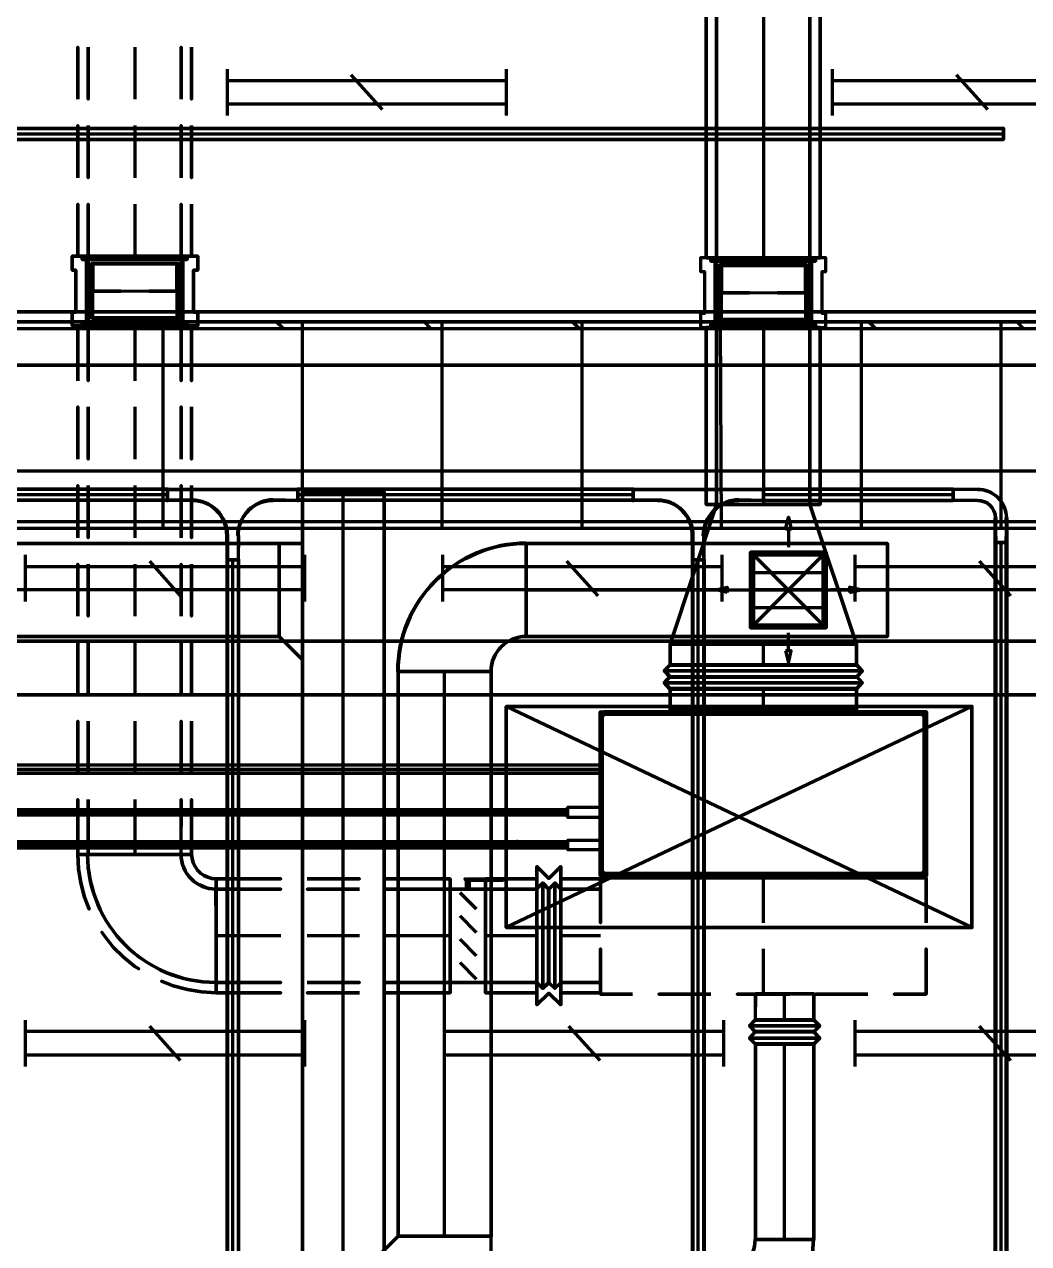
# Model space of a CAD drawing. Extents: x 0 to 1153, y 0 to 816.
# Drawn here: x 645.69 to 673.59, y 613.19 to 647.06 of the extents above; entities that cross this region are included whole.
import ezdxf

# ---------------------------------------------------------------- set-up
doc = ezdxf.new("R2010")
doc.units = 0
doc.header["$MEASUREMENT"] = 0
for name, color, linetype in [('Arch', 7, 'Continuous'), ('Hatch', 7, 'Continuous'), ('HVAC', 7, 'Continuous'), ('PIPE', 7, 'Continuous')]:
    doc.layers.add(name, color=color, linetype=linetype)

msp = doc.modelspace()

# ---------------------------------------------------------------- linework, layer by layer
at = {"layer": 'Arch', "color": 11, "linetype": 'Continuous', "lineweight": 211}
for p, q in [((648.758, 638.609), (648.557, 638.81)), ((649.541, 633.053), (649.541, 638.799)), ((652.875, 638.609), (652.674, 638.81)), ((653.415, 633.053), (653.415, 638.799)), ((656.982, 638.609), (656.791, 638.81)), ((657.299, 633.053), (657.299, 638.799)), ((661.098, 638.609), (660.908, 638.81)), ((661.183, 633.053), (661.183, 638.799)), ((668.941, 633.053), (668.941, 638.799)), ((669.332, 638.609), (669.142, 638.81)), ((672.825, 633.053), (672.825, 638.799)), ((673.449, 638.609), (673.259, 638.81)), ((917.988, 634.651), (110.871, 634.651)), ((677.799, 633.053), (492.517, 633.053)), ((666.919, 633.042), (666.919, 632.534)), ((665.215, 631.349), (665.734, 631.349)), ((668.613, 631.349), (668.094, 631.349)), ((666.919, 629.655), (666.919, 630.163)), ((657.786, 622.946), (658.241, 622.491)), ((657.786, 622.3), (658.241, 621.834)), ((657.786, 621.654), (658.241, 621.189)), ((657.786, 620.998), (658.241, 620.543))]:
    msp.add_line(p, q, dxfattribs=at)
for points in [[(629.973, 651.267), (629.973, 640.419), (631.719, 640.419), (631.719, 639.075), (678.677, 639.075), (678.677, 640.419), (680.413, 640.419), (680.413, 651.267)], [(680.413, 651.267), (680.413, 640.419), (678.677, 640.419), (678.677, 639.075), (631.719, 639.075), (631.719, 640.419), (629.973, 640.419), (629.973, 651.267)], [(680.413, 639.075), (629.973, 639.075), (629.973, 637.593), (680.413, 637.593), (629.973, 637.593), (629.973, 639.075), (680.413, 639.075)], [(113.961, 576.972), (487.701, 576.972), (487.701, 638.81), (487.892, 638.81), (683.154, 638.81), (683.154, 638.609), (683.154, 383.254), (870.49, 383.254), (870.49, 383.053), (683.154, 383.053), (682.964, 383.064), (487.892, 383.064), (487.701, 383.064), (487.701, 454.3), (113.961, 454.3)], [(486.77, 638.799), (492.315, 633.254), (678, 633.254), (678, 388.715), (683.546, 383.17), (486.77, 383.17)], [(486.77, 638.799), (683.546, 638.799), (683.546, 383.17), (683.546, 638.799), (677.799, 633.053), (492.517, 633.053), (492.517, 388.927), (486.77, 383.17), (492.315, 388.715), (678, 388.715), (492.315, 388.715), (492.315, 633.254), (678, 633.254), (683.546, 638.799), (486.77, 638.799), (492.517, 633.053), (492.517, 388.927)], [(665.057, 633.053), (665.025, 638.81), (665.215, 638.609)], [(683.154, 383.254), (683.059, 383.254), (682.964, 383.254), (487.892, 383.254), (487.892, 638.609), (682.964, 638.609), (682.964, 383.254)], [(680.413, 637.593), (629.973, 637.593), (629.973, 572.59), (680.413, 572.59), (629.973, 572.59), (629.973, 637.593), (680.413, 637.593)], [(497.067, 628.438), (674.56, 628.438), (497.067, 628.438)]]:
    msp.add_lwpolyline(points, dxfattribs=at)
for points in [[(680.413, 637.593), (629.973, 637.593), (629.973, 572.59), (680.413, 572.59), (680.413, 637.593), (629.973, 637.593), (629.973, 572.59), (680.413, 572.59)], [(666.835, 633.042), (666.919, 633.37), (666.993, 633.042)], [(665.215, 631.275), (664.898, 631.349), (665.215, 631.423)], [(668.613, 631.275), (668.93, 631.349), (668.613, 631.423)], [(497.067, 629.931), (676.053, 629.931), (497.067, 629.931), (495.586, 629.931)], [(666.835, 629.655), (666.919, 629.327), (666.993, 629.655)]]:
    msp.add_lwpolyline(points, close=True, dxfattribs=at)
at = {"layer": 'Hatch', "color": 5, "linetype": 'Continuous', "lineweight": 211}
for p, q in [((651.319, 645.816), (651.319, 644.525)), ((654.759, 645.657), (655.627, 644.694)), ((659.077, 645.816), (659.077, 644.525)), ((668.126, 645.816), (668.126, 644.525)), ((671.576, 645.657), (672.444, 644.694)), ((651.319, 645.499), (659.077, 645.499)), ((668.126, 645.499), (675.894, 645.499)), ((651.319, 644.853), (659.077, 644.853)), ((668.126, 644.853), (675.894, 644.853)), ((635.508, 644.017), (672.888, 644.017)), ((649.668, 633.995), (642.937, 633.995)), ((662.601, 633.995), (653.288, 633.995)), ((671.491, 633.995), (666.221, 633.995)), ((672.825, 577.025), (672.825, 632.672)), ((645.721, 631.031), (645.721, 632.322)), ((653.478, 631.031), (653.478, 632.322)), ((657.31, 631.031), (657.31, 632.322)), ((665.078, 631.031), (665.078, 632.322)), ((668.771, 631.031), (668.771, 632.322)), ((653.478, 631.994), (645.721, 631.994)), ((650.028, 631.19), (649.171, 632.153)), ((651.478, 577.511), (651.478, 632.185)), ((665.078, 631.994), (657.31, 631.994)), ((661.628, 631.19), (660.76, 632.153)), ((664.411, 577.511), (664.411, 632.185)), ((676.529, 631.994), (668.771, 631.994)), ((673.089, 631.19), (672.222, 632.153)), ((653.478, 631.349), (645.721, 631.349)), ((665.078, 631.349), (657.31, 631.349)), ((676.529, 631.349), (668.771, 631.349)), ((645.721, 618.109), (645.721, 619.4)), ((650.028, 618.278), (649.171, 619.231)), ((653.478, 618.109), (653.478, 619.4)), ((657.363, 618.109), (657.363, 619.4)), ((661.681, 618.278), (660.813, 619.231)), ((665.12, 618.109), (665.12, 619.4)), ((668.771, 618.109), (668.771, 619.4)), ((673.089, 618.278), (672.222, 619.231)), ((653.478, 619.083), (645.721, 619.083)), ((665.12, 619.083), (657.363, 619.083)), ((676.529, 619.083), (668.771, 619.083)), ((653.478, 618.427), (645.721, 618.427)), ((665.12, 618.427), (657.363, 618.427)), ((676.529, 618.427), (668.771, 618.427))]:
    msp.add_line(p, q, dxfattribs=at)
for points in [[(635.508, 644.176), (672.888, 644.176), (635.508, 644.165), (672.888, 644.165), (635.508, 644.176)], [(635.508, 643.869), (672.888, 643.869), (635.508, 643.858), (672.888, 643.858), (672.888, 644.176), (672.888, 643.858), (635.508, 643.858)], [(649.668, 634.153), (649.668, 634.153), (649.668, 634.153)], [(662.601, 634.153), (662.601, 634.153), (662.601, 634.153)], [(649.668, 633.836), (649.668, 633.836), (649.668, 633.836)], [(662.601, 633.836), (662.601, 633.836), (662.601, 633.836)], [(651.319, 632.185), (651.319, 632.185), (651.319, 632.185)], [(664.252, 632.185), (664.252, 632.185), (664.252, 632.185)]]:
    msp.add_lwpolyline(points, dxfattribs=at)
for points in [[(651.33, 577.511), (651.319, 632.185), (651.637, 632.185), (651.319, 632.185), (651.33, 632.867, 0.41423), (650.346, 633.846), (649.668, 633.846), (649.668, 634.143), (653.288, 634.143), (653.288, 633.846), (652.605, 633.836, 0.414223), (651.616, 632.867, -0.414214), (652.605, 633.836, 0.414223), (651.626, 632.862), (651.626, 632.185), (651.33, 632.185), (651.309, 632.867, 0.414223), (650.341, 633.836, -0.414223), (651.33, 632.867, 0.41423), (650.346, 633.836), (649.668, 633.836), (650.346, 633.846), (649.668, 633.836), (642.937, 633.836), (649.668, 633.846), (642.937, 633.846), (649.668, 633.836), (649.668, 634.153), (653.288, 634.153), (653.288, 634.143), (649.668, 634.143), (649.668, 634.143), (642.937, 634.143), (649.668, 634.153), (642.937, 634.153)], [(642.937, 634.153), (649.668, 634.153), (649.668, 633.836), (649.668, 634.153), (653.288, 634.153), (653.288, 633.836), (652.611, 633.846), (653.288, 633.846), (653.288, 633.836), (652.605, 633.857, 0.414214), (651.626, 632.862), (651.626, 632.185), (651.626, 577.511), (651.637, 632.185), (651.637, 577.511), (651.637, 632.185), (651.319, 632.185), (651.33, 632.862), (651.33, 632.185), (651.319, 632.185), (651.319, 577.511), (651.33, 632.185), (651.319, 577.511)], [(664.263, 577.511), (664.252, 632.185), (664.57, 632.185), (664.252, 632.185), (664.263, 632.867, 0.414205), (663.279, 633.846), (662.601, 633.846), (662.601, 634.143), (666.221, 634.143), (666.221, 633.846), (665.538, 633.836, 0.414239), (664.549, 632.867, -0.414221), (665.538, 633.836, 0.414239), (664.559, 632.862), (664.559, 632.185), (664.263, 632.185), (664.242, 632.867, 0.414239), (663.273, 633.836, -0.414239), (664.263, 632.867, 0.414205), (663.279, 633.836), (662.601, 633.836), (663.279, 633.846), (662.601, 633.836), (653.288, 633.836), (662.601, 633.846), (653.288, 633.846), (662.601, 633.836), (662.601, 634.153), (666.221, 634.153), (666.221, 634.143), (662.601, 634.143), (662.601, 634.143), (653.288, 634.143), (662.601, 634.153), (653.288, 634.153), (653.288, 633.836), (653.288, 633.836), (653.288, 634.153), (653.288, 634.153), (653.288, 634.143), (653.288, 634.153), (662.601, 634.153), (662.601, 633.836), (662.601, 634.153), (666.221, 634.153), (666.221, 633.836), (665.543, 633.846), (666.221, 633.846), (666.221, 633.836), (665.538, 633.857, 0.414221), (664.559, 632.862), (664.559, 632.185), (664.559, 577.511), (664.57, 632.185), (664.57, 577.511), (664.57, 632.185), (664.252, 632.185), (664.263, 632.862), (664.263, 632.185), (664.252, 632.185), (664.252, 577.511), (664.263, 632.185), (664.252, 577.511)]]:
    msp.add_lwpolyline(points, format="xyb", dxfattribs=at)
for points in [[(666.221, 633.836), (671.491, 633.836), (666.221, 633.846), (671.491, 633.836), (671.491, 634.153), (671.491, 633.846), (666.221, 633.836), (666.221, 634.153), (666.221, 634.153), (666.221, 634.143), (666.221, 634.153), (666.221, 633.836)], [(671.491, 634.153), (671.491, 633.836), (671.491, 634.143), (666.221, 634.143), (671.491, 634.153), (666.221, 634.153)], [(672.655, 632.672), (672.655, 633.349), (672.677, 632.672), (672.677, 633.349), (672.655, 632.672), (672.984, 632.672)], [(672.962, 633.349), (672.962, 632.672), (672.984, 633.349), (672.984, 632.672)], [(651.637, 632.185), (651.626, 632.185), (651.637, 632.185), (651.637, 632.862), (651.626, 632.185)], [(664.57, 632.185), (664.559, 632.185), (664.57, 632.185), (664.57, 632.862), (664.559, 632.185)], [(672.655, 577.025), (672.962, 577.025), (672.962, 632.672), (672.984, 577.025), (672.984, 632.672), (672.984, 577.025), (672.655, 577.025), (672.655, 632.672), (672.677, 577.025), (672.655, 632.672), (672.984, 632.672), (672.677, 632.672), (672.655, 577.025), (672.984, 577.025)]]:
    msp.add_lwpolyline(points, close=True, dxfattribs=at)
for points in [[(672.169, 634.143), (671.491, 634.153), (672.163, 634.143, -0.414207), (672.973, 633.354, 0.414216), (672.169, 634.143), (671.491, 634.153), (672.163, 634.143, -0.414207), (672.973, 633.354, 0.414216)], [(672.169, 633.836), (671.491, 633.846), (672.163, 633.836, -0.414213), (672.666, 633.354, 0.41421), (672.169, 633.836), (671.491, 633.846), (672.163, 633.836, -0.414213), (672.666, 633.354, 0.41421)]]:
    msp.add_lwpolyline(points, format="xyb", close=True, dxfattribs=at)
for p in [(649.668, 634.153), (653.288, 634.153), (653.288, 634.143), (662.601, 634.153), (666.221, 634.153), (666.221, 634.143), (649.668, 633.836), (653.288, 633.836), (662.601, 633.836), (666.221, 633.836), (651.319, 632.185), (651.626, 632.185), (651.637, 632.185), (664.252, 632.185), (664.559, 632.185), (664.57, 632.185)]:
    msp.add_point(p, dxfattribs=at)
at = {"layer": 'HVAC', "color": 6, "linetype": 'Continuous', "lineweight": 211}
for p, q in [((666.221, 671.28), (666.221, 640.577)), ((648.758, 646.43), (648.758, 644.98)), ((648.758, 644.25), (648.758, 642.8)), ((648.758, 642.07), (648.758, 640.62)), ((648.758, 638.683), (648.758, 637.159)), ((666.221, 638.641), (666.221, 633.719)), ((648.758, 636.439), (648.758, 634.979)), ((648.758, 634.249), (648.758, 632.799)), ((654.547, 595.926), (654.547, 634.079)), ((648.758, 632.068), (648.758, 630.618)), ((665.946, 631.836), (667.882, 631.836)), ((652.769, 631.349), (640.091, 631.349)), ((659.627, 631.349), (669.671, 631.349)), ((667.882, 631.349), (665.946, 631.349)), ((665.946, 630.862), (667.882, 630.862)), ((648.758, 629.888), (648.758, 628.438)), ((666.221, 629.274), (666.221, 629.846)), ((657.363, 613.399), (657.363, 629.084)), ((663.628, 628.925), (663.628, 628.946)), ((666.221, 628.036), (666.221, 628.597)), ((648.758, 627.708), (648.758, 626.248)), ((648.758, 625.528), (648.758, 624.004)), ((660.781, 625.041), (660.781, 625.306)), ((660.781, 624.141), (660.781, 624.395)), ((670.74, 623.538), (670.75, 623.538)), ((659.077, 623.284), (659.077, 623.327)), ((661.755, 623.411), (661.755, 623.422)), ((666.221, 622.099), (666.221, 623.358)), ((658.05, 623.041), (657.966, 623.041)), ((651.013, 621.75), (652.812, 621.75)), ((653.542, 621.75), (655.002, 621.75)), ((655.722, 621.75), (657.521, 621.75)), ((658.495, 621.75), (659.924, 621.75)), ((660.59, 621.75), (661.691, 621.75)), ((666.221, 620.12), (666.221, 621.379)), ((666.803, 619.411), (666.803, 620.13)), ((665.999, 619.072), (665.999, 619.083)), ((666.803, 613.304), (666.803, 618.733))]:
    msp.add_line(p, q, dxfattribs=at)
for points in [[(664.633, 671.28), (667.798, 671.28), (664.633, 671.28), (664.792, 675.164), (667.639, 675.164), (667.798, 671.28), (667.798, 640.577), (667.798, 671.28), (667.639, 675.164), (664.792, 675.164), (664.792, 690.033), (664.792, 675.164), (667.639, 675.164), (667.639, 690.033), (664.792, 690.033), (667.639, 690.033), (667.639, 675.164), (664.792, 675.164), (664.633, 671.28), (667.798, 671.28), (664.633, 671.28), (664.633, 640.577), (667.798, 640.577), (664.633, 640.577)], [(664.919, 671.28), (664.919, 640.577), (664.919, 671.28), (667.512, 671.28)], [(647.457, 638.683), (650.049, 638.683), (647.457, 638.683), (647.457, 640.62), (650.049, 640.62), (650.049, 638.683), (650.049, 640.62), (647.457, 640.62), (647.457, 638.683), (650.049, 638.683), (647.457, 638.683), (648.388, 638.683), (647.171, 638.683), (648.388, 638.683), (647.457, 638.683), (647.457, 640.62), (650.049, 640.62), (650.049, 642.07), (650.049, 640.62), (647.457, 640.62), (647.457, 642.07), (647.457, 640.62), (647.457, 638.683), (647.457, 637.159)], [(648.388, 640.62), (647.012, 640.62), (647.012, 640.228), (647.118, 640.228), (647.118, 639.064), (647.012, 639.064), (647.012, 638.683), (648.388, 638.683), (647.012, 638.683), (647.012, 639.064), (647.118, 639.064), (647.118, 640.228), (647.012, 640.228), (647.012, 640.62), (648.388, 640.62), (647.457, 640.62), (648.388, 640.62), (647.171, 640.62)], [(650.208, 640.525), (647.298, 640.525), (647.298, 640.62), (647.298, 640.525), (650.208, 640.525), (650.208, 640.62)], [(650.092, 638.778), (647.414, 638.778), (647.414, 640.525), (647.414, 638.778), (650.092, 638.778), (650.092, 640.525)], [(647.562, 638.873), (647.562, 640.429), (649.954, 640.429), (649.954, 638.873)], [(649.118, 638.683), (650.505, 638.683), (650.505, 639.064), (650.388, 639.064), (650.388, 640.228), (650.505, 640.228), (650.505, 640.62), (649.118, 640.62), (650.049, 640.62), (650.049, 638.683), (650.049, 637.159), (650.049, 638.683), (650.049, 640.62), (649.118, 640.62), (650.505, 640.62), (650.505, 640.228), (650.388, 640.228), (650.388, 639.064), (650.505, 639.064), (650.505, 638.683), (649.118, 638.683), (650.335, 638.683), (650.335, 637.159), (650.335, 638.683), (649.118, 638.683), (650.049, 638.683)], [(664.475, 640.577), (664.475, 640.196), (664.58, 640.196), (664.58, 639.032), (664.475, 639.032), (664.475, 638.641), (667.956, 638.641), (667.956, 639.032), (667.851, 639.032), (667.851, 640.196), (667.956, 640.196), (667.956, 640.577), (664.475, 640.577), (664.475, 640.196), (664.58, 640.196), (664.58, 639.032), (664.475, 639.032), (664.475, 638.641), (667.956, 638.641), (667.956, 639.032), (667.851, 639.032), (667.851, 640.196), (667.956, 640.196), (667.956, 640.577)], [(667.671, 640.482), (664.76, 640.482), (664.76, 640.577), (664.76, 640.482), (667.671, 640.482), (667.671, 640.577)], [(667.554, 638.736), (664.877, 638.736), (664.877, 640.482), (664.877, 638.736), (667.554, 638.736), (667.554, 640.482)], [(649.922, 639.636), (649.922, 638.905), (647.594, 638.905), (647.594, 639.636), (649.922, 639.667), (649.922, 640.398), (647.594, 640.398), (647.594, 639.667)], [(665.014, 638.831), (665.014, 640.387), (667.417, 640.387), (667.417, 638.831)], [(667.385, 639.593), (667.385, 638.863), (665.057, 638.863), (665.057, 639.593), (667.385, 639.625), (667.385, 640.355), (665.057, 640.355), (665.057, 639.625)], [(650.208, 638.683), (647.298, 638.683), (647.298, 638.778), (647.298, 638.683), (650.208, 638.683), (650.208, 638.778)], [(667.671, 638.641), (664.76, 638.641), (664.76, 638.736), (664.76, 638.641), (667.671, 638.641), (667.671, 638.736)], [(664.633, 638.641), (667.798, 638.641), (664.633, 638.641), (664.633, 633.719), (667.798, 633.719), (664.633, 633.719)], [(653.415, 595.926), (655.68, 595.926), (653.415, 595.926), (653.097, 592.042), (656.008, 592.042), (655.68, 595.926), (655.68, 634.079), (655.68, 595.926), (656.008, 592.042), (656.008, 588.825), (653.097, 588.825), (656.008, 588.825), (656.008, 592.042), (653.097, 592.042), (653.415, 595.926), (655.68, 595.926), (653.415, 595.926), (653.415, 634.079), (655.68, 634.079), (653.415, 634.079)], [(667.512, 633.719), (664.919, 633.719), (663.628, 629.846), (668.803, 629.846), (663.628, 629.846), (664.919, 633.719), (667.512, 633.719), (668.803, 629.846)], [(659.627, 630.058), (659.627, 632.64), (659.627, 630.058), (659.627, 632.64), (659.627, 630.058), (659.627, 632.64), (659.627, 630.058), (669.671, 630.058), (659.627, 630.058), (659.627, 632.64)], [(667.967, 630.301), (667.967, 632.396), (665.861, 632.396), (665.861, 630.301), (667.967, 630.301), (665.861, 630.301), (665.861, 632.396), (667.967, 632.396)], [(668.803, 627.952), (663.628, 627.952), (668.803, 627.952), (668.803, 628.036), (663.628, 628.036), (663.628, 628.597), (668.803, 628.597), (663.617, 628.597), (668.803, 628.608), (663.628, 628.608), (663.628, 628.597), (668.803, 628.597), (663.617, 628.597), (663.459, 628.766), (663.617, 628.946), (668.814, 628.936), (663.617, 628.925), (668.803, 628.946), (668.803, 628.925), (663.617, 628.925), (663.459, 628.766), (668.962, 628.766), (663.469, 628.766), (663.617, 628.608), (668.814, 628.597), (668.972, 628.766), (668.814, 628.946), (668.962, 629.105), (668.814, 629.274), (668.962, 629.105), (663.459, 629.105), (668.972, 629.105), (668.803, 628.925), (668.803, 628.946), (663.617, 628.936), (668.814, 628.925), (668.962, 628.766), (668.814, 628.608), (663.617, 628.597), (668.803, 628.597), (668.803, 628.608), (668.814, 628.597), (668.972, 628.766), (663.469, 628.766), (668.972, 628.766), (668.814, 628.936), (668.962, 629.105), (668.803, 629.264), (668.814, 629.264), (663.617, 629.264), (663.469, 629.105), (663.617, 628.925), (668.814, 628.925), (668.962, 628.766), (668.803, 628.608), (663.617, 628.597), (663.459, 628.766), (663.617, 628.936), (663.459, 629.105), (663.628, 629.274), (668.803, 629.274), (668.803, 629.846), (668.803, 629.274), (663.628, 629.274), (663.628, 629.274), (663.628, 629.846), (668.803, 629.846), (663.628, 629.846), (663.628, 629.274), (668.803, 629.274), (668.814, 629.274), (668.962, 629.105), (668.803, 628.925), (663.628, 628.946), (663.469, 628.766), (663.628, 628.608), (663.628, 628.036), (668.803, 628.036)], [(663.469, 629.105), (663.617, 629.264), (668.803, 629.274), (663.628, 629.274), (663.628, 629.264), (668.803, 629.264), (663.617, 629.274), (668.814, 629.274), (663.617, 629.274), (663.469, 629.105), (663.628, 628.946), (668.814, 628.946), (663.617, 628.936), (663.469, 629.105), (668.972, 629.105)], [(656.071, 629.084), (658.654, 629.084), (656.071, 629.084), (658.654, 629.084), (656.071, 629.084), (658.654, 629.084)], [(670.74, 623.422), (670.676, 623.422), (670.613, 623.422), (670.74, 623.422), (670.74, 623.538), (670.75, 623.411), (670.75, 623.538), (670.75, 623.411), (670.613, 623.411), (670.75, 623.411), (670.74, 623.538), (670.74, 623.422), (670.623, 623.422), (670.623, 623.475), (670.687, 623.538), (670.74, 623.538), (670.75, 623.538), (670.75, 623.411), (670.613, 623.411), (670.676, 623.422), (670.74, 623.422), (670.74, 623.475), (670.75, 623.411), (670.74, 623.475), (670.75, 623.475), (670.74, 623.422), (670.676, 623.411), (670.74, 623.422), (661.691, 623.422), (670.74, 623.422), (670.74, 627.952), (661.691, 627.952), (661.808, 627.952), (661.808, 627.962), (661.818, 627.952), (661.818, 627.962), (661.818, 627.952), (670.613, 627.962), (661.818, 627.962), (661.691, 627.952), (661.691, 627.899), (661.681, 627.899), (661.691, 627.899), (661.691, 627.835), (661.681, 627.835), (661.681, 623.538), (661.691, 623.538), (661.691, 623.422), (661.755, 623.411), (661.755, 623.411), (661.681, 623.411), (661.681, 623.538), (661.691, 623.538), (661.681, 627.835), (661.681, 627.962), (661.755, 627.952), (661.755, 627.962), (661.691, 627.952), (670.75, 627.962), (670.74, 627.835), (670.75, 627.835), (670.74, 627.835), (670.74, 623.538), (670.75, 627.835), (670.75, 623.538), (670.687, 623.538), (670.75, 623.538), (670.74, 627.835), (670.74, 623.538), (670.75, 623.538), (670.687, 623.538), (670.687, 627.835), (670.75, 627.835), (670.687, 627.835), (670.687, 623.538), (670.623, 623.475), (670.623, 623.475), (670.613, 623.422), (661.808, 623.411), (661.808, 623.411), (661.818, 623.422), (670.613, 623.411), (661.818, 623.411), (670.623, 623.411), (670.623, 623.411), (670.623, 623.475), (661.808, 623.475), (661.808, 623.411), (661.818, 623.411), (661.818, 623.422), (670.613, 623.422), (670.613, 623.411), (670.623, 623.411), (661.808, 623.422), (661.818, 623.411), (661.808, 623.411), (661.808, 623.475), (670.623, 623.475), (670.613, 623.411), (670.623, 623.422), (670.613, 623.422), (670.623, 623.411), (670.613, 623.411), (670.613, 623.422), (670.613, 623.411), (670.613, 623.422), (661.818, 623.411), (670.613, 623.422), (670.75, 623.411), (670.676, 623.411), (670.676, 623.422), (670.676, 623.411), (670.676, 623.422), (670.676, 623.411), (670.74, 623.422), (670.74, 623.475), (670.75, 623.475), (670.74, 623.475), (670.75, 623.538), (670.75, 627.835), (670.74, 627.835), (670.75, 623.538), (670.75, 623.538), (670.74, 627.835), (670.74, 627.952)], [(661.755, 627.952), (661.681, 627.962), (661.818, 627.962), (661.818, 627.952), (661.818, 627.962), (661.818, 627.952), (661.755, 627.952), (661.681, 627.962), (661.681, 627.835), (661.691, 627.952), (661.818, 627.962), (661.808, 627.952), (661.808, 627.899), (661.744, 627.835), (661.691, 627.835), (661.691, 627.952), (661.808, 627.962), (661.691, 627.952), (661.691, 627.899), (661.681, 627.962), (661.681, 627.835), (661.691, 627.835), (661.681, 627.835), (661.744, 627.835), (661.744, 627.835), (661.808, 627.899), (661.808, 627.899), (661.818, 627.962), (661.755, 627.952), (661.681, 627.962), (661.681, 627.899), (661.681, 627.899), (661.691, 627.952), (661.755, 627.952)], [(661.681, 623.475), (661.691, 623.538), (661.691, 623.422), (661.681, 623.475), (661.681, 623.411), (661.755, 623.422), (661.818, 623.422), (661.808, 623.411), (661.818, 623.411), (661.681, 623.411), (661.691, 623.538), (661.681, 623.411), (661.808, 623.422), (661.681, 623.411), (661.691, 623.538), (661.744, 623.538), (661.808, 623.475), (661.818, 623.411), (661.755, 623.422), (661.691, 623.422), (661.755, 623.422), (661.755, 623.411), (661.681, 623.411), (661.818, 623.411), (661.818, 623.422), (661.808, 623.411), (661.808, 623.475), (661.808, 623.475), (661.744, 623.538), (661.744, 623.538), (661.691, 623.538), (661.691, 627.835), (661.681, 623.538), (661.681, 627.835), (661.681, 623.538), (661.691, 627.835), (661.744, 627.835), (661.744, 623.538), (661.691, 623.538), (661.681, 627.835), (661.744, 627.835), (661.744, 623.538), (661.681, 623.538), (661.691, 623.475), (661.691, 623.422), (661.681, 623.475), (661.691, 623.422), (661.691, 627.952), (661.681, 623.411), (661.681, 623.475)], [(670.613, 627.952), (670.613, 627.952), (670.74, 627.952), (670.613, 627.952), (670.74, 627.952), (670.74, 627.835), (670.74, 627.899), (670.75, 627.899), (670.74, 627.899), (670.75, 627.962), (670.623, 627.962), (670.613, 627.962), (670.75, 627.962), (670.75, 627.835), (670.75, 627.962), (670.623, 627.952), (670.623, 627.899), (670.687, 627.835), (670.75, 627.835), (670.74, 627.952), (670.75, 627.835), (670.687, 627.835), (670.687, 627.835), (670.623, 627.899), (670.623, 627.899), (670.623, 627.952), (670.75, 627.962), (670.613, 627.952), (670.613, 627.962), (670.613, 627.952), (661.818, 627.952), (670.623, 627.962), (670.623, 627.962), (661.808, 627.962), (670.623, 627.962), (670.613, 627.962), (670.623, 627.962), (670.623, 627.899), (661.808, 627.899), (661.818, 627.952), (661.818, 627.962), (661.818, 627.952), (670.623, 627.962), (661.808, 627.962), (661.808, 627.899), (670.623, 627.899), (670.613, 627.962), (670.613, 627.952)], [(663.628, 628.036), (668.803, 628.036), (663.628, 628.036), (663.628, 627.952)], [(670.676, 627.952), (670.74, 627.952), (670.74, 627.899), (670.74, 627.952), (670.676, 627.962), (670.75, 627.962), (670.74, 627.899), (670.75, 627.899), (670.75, 627.962), (670.676, 627.952), (670.676, 627.952)], [(648.388, 624.004), (647.457, 624.004), (648.388, 624.004), (647.171, 624.004), (647.171, 625.528), (647.171, 624.004), (648.388, 624.004), (647.171, 624.004)], [(647.192, 623.602), (647.255, 623.21), (647.361, 622.819), (647.488, 622.48), (647.361, 622.819), (647.255, 623.21), (647.192, 623.602), (647.171, 624.004)], [(647.457, 624.004), (650.049, 624.004), (647.457, 624.004), (650.049, 624.004), (647.457, 624.004), (650.049, 624.004)], [(660.59, 623.665), (660.262, 623.337), (659.924, 623.665), (659.924, 622.109), (659.924, 623.665), (660.262, 623.337), (660.59, 623.665), (660.59, 622.109)], [(657.521, 621.379), (657.521, 620.448), (658.495, 620.448), (657.521, 620.448), (657.521, 623.041), (655.722, 623.041), (657.521, 623.041), (657.521, 622.109), (657.521, 623.041), (658.495, 623.041), (658.495, 620.448), (659.924, 620.448), (659.924, 621.379), (659.924, 620.162), (658.495, 620.162), (659.924, 620.162), (659.924, 621.379), (659.924, 620.448), (658.495, 620.448), (658.495, 621.379), (658.495, 620.162), (658.495, 621.379), (658.495, 620.448), (658.495, 623.041), (659.924, 623.041), (659.924, 623.041), (659.924, 623.051), (659.924, 620.448), (659.924, 623.051), (660.093, 623.21), (660.262, 623.041), (660.262, 620.437), (660.252, 623.041), (660.262, 620.448), (660.252, 620.448), (660.252, 623.041), (660.093, 623.21), (660.093, 620.289), (660.093, 623.2), (659.924, 623.041), (659.924, 620.448), (659.924, 623.041), (659.924, 620.437), (660.093, 620.279), (660.262, 620.448), (660.421, 620.289), (660.59, 620.448), (660.59, 623.041), (660.59, 620.437), (660.421, 620.279), (660.252, 620.448), (660.252, 620.448), (660.262, 623.041), (660.262, 620.448), (660.421, 620.289), (660.421, 623.21), (660.421, 620.289), (660.59, 620.448), (661.691, 620.448), (660.59, 620.448), (660.59, 621.379), (660.59, 620.437), (660.421, 620.279), (660.252, 620.448), (660.093, 620.289), (659.924, 620.448), (659.924, 623.051), (659.924, 620.448), (659.924, 620.448), (659.924, 620.437), (660.093, 620.279), (660.262, 620.437), (660.262, 623.041), (660.252, 623.041), (660.252, 620.448), (660.093, 620.279), (660.093, 623.2), (660.093, 620.289), (659.924, 620.448), (659.924, 623.051), (660.093, 623.21), (660.262, 623.041), (660.421, 623.2), (660.59, 623.051), (660.421, 623.21), (660.262, 623.041), (660.252, 623.041), (660.093, 623.2), (659.924, 623.041), (659.924, 622.109), (659.924, 623.041), (658.495, 623.041), (658.495, 622.109), (658.495, 623.041), (657.521, 623.041), (657.521, 620.448), (655.722, 620.448), (657.521, 620.448), (657.521, 621.379), (657.521, 620.162)], [(657.966, 623.284), (658.008, 623.327), (658.992, 623.327), (658.008, 623.284), (658.992, 623.284), (657.966, 623.284), (657.966, 623.041), (658.05, 623.041), (658.05, 623.284), (657.923, 623.327)], [(658.495, 623.327), (659.924, 623.327), (659.924, 622.109), (659.924, 623.327), (658.495, 623.327), (658.495, 622.109)], [(660.421, 623.2), (660.59, 623.041), (660.59, 620.448), (660.59, 623.041), (660.59, 620.448), (660.59, 623.051), (660.59, 620.437), (660.59, 623.051), (660.421, 623.2), (660.262, 623.041), (660.262, 620.448), (660.262, 623.051), (660.421, 623.2), (660.421, 620.279)], [(661.691, 623.327), (660.59, 623.327), (660.59, 622.109), (660.59, 623.327), (661.691, 623.327), (661.691, 622.109), (661.691, 623.041), (660.59, 623.041), (660.59, 622.109), (660.59, 623.041), (661.691, 623.041), (661.691, 622.109), (661.691, 623.358), (661.691, 622.099)], [(661.818, 623.411), (661.818, 623.411), (661.818, 623.422), (661.691, 623.422)], [(667.618, 623.422), (667.618, 623.358), (667.618, 623.422), (667.618, 623.358), (667.618, 623.422), (667.618, 623.358), (667.597, 623.422), (667.597, 623.358), (667.597, 623.422), (667.618, 623.358), (670.369, 623.358), (667.618, 623.358), (670.369, 623.358), (667.618, 623.358), (670.369, 623.358), (667.597, 623.358), (667.618, 623.422), (670.369, 623.422), (667.618, 623.422), (670.369, 623.422), (667.618, 623.422), (670.369, 623.422), (667.597, 623.422), (664.845, 623.422), (667.597, 623.422), (664.845, 623.422), (667.597, 623.422), (664.845, 623.422), (664.834, 623.358), (662.062, 623.358), (664.834, 623.358), (662.062, 623.358), (664.834, 623.358), (662.062, 623.358), (662.062, 623.422), (662.062, 623.358), (664.845, 623.358), (667.597, 623.358), (664.845, 623.358), (667.597, 623.358), (664.845, 623.358), (667.597, 623.358), (664.834, 623.358), (664.845, 623.422), (664.834, 623.358), (664.845, 623.422), (667.597, 623.422), (667.597, 623.358)], [(662.062, 623.422), (662.062, 623.358), (662.062, 623.422), (662.062, 623.358), (662.062, 623.422), (664.834, 623.422), (662.062, 623.422), (664.834, 623.422), (662.062, 623.422), (664.834, 623.422)], [(664.834, 623.422), (664.834, 623.358), (664.834, 623.422), (664.834, 623.358), (664.845, 623.422), (664.845, 623.358), (664.845, 623.422), (664.845, 623.358)], [(670.369, 623.358), (670.369, 623.422), (670.369, 623.358), (670.369, 623.422), (670.369, 623.358), (670.369, 623.422)], [(647.901, 621.75), (648.155, 621.432), (648.441, 621.146), (648.758, 620.892), (648.864, 620.829), (648.758, 620.892), (648.441, 621.146), (648.155, 621.432), (647.901, 621.75), (647.838, 621.845)], [(660.262, 620.152), (660.59, 619.823), (660.59, 621.379), (660.59, 619.823), (660.262, 620.152), (659.924, 619.823), (659.924, 621.379), (659.924, 619.823)], [(661.691, 621.379), (661.691, 620.448), (661.691, 621.379), (661.691, 620.162), (660.59, 620.162), (660.59, 621.379), (660.59, 620.162), (661.691, 620.162), (661.691, 621.379), (661.691, 620.12)], [(670.74, 620.12), (669.851, 620.12), (670.74, 620.12), (670.74, 621.379)], [(667.618, 618.733), (667.618, 613.304), (667.618, 618.733), (665.999, 618.733)]]:
    msp.add_lwpolyline(points, close=True, dxfattribs=at)
for points in [[(667.512, 671.28), (667.512, 640.577), (664.919, 640.577), (667.512, 640.577), (664.919, 640.577), (664.919, 638.641), (664.919, 640.577), (667.512, 640.577), (667.512, 638.641), (667.512, 640.577), (664.919, 640.577), (664.919, 638.641), (667.512, 638.641), (664.919, 638.641), (664.919, 633.719), (664.919, 638.641), (667.512, 638.641), (664.919, 638.641), (664.919, 640.577), (667.512, 640.577), (667.512, 638.641), (667.512, 633.719), (664.919, 633.719), (667.512, 633.719), (667.512, 638.641), (667.512, 640.577), (667.512, 671.28)], [(647.171, 644.98), (647.171, 646.43), (647.171, 644.98)], [(647.457, 646.43), (647.457, 644.98), (647.457, 646.43)], [(650.049, 644.98), (650.049, 646.43), (650.049, 644.98)], [(650.335, 646.43), (650.335, 644.98), (650.335, 646.43)], [(647.171, 642.8), (647.171, 644.25), (647.171, 642.8)], [(647.457, 644.25), (647.457, 642.8), (647.457, 644.25)], [(650.049, 642.8), (650.049, 644.25), (650.049, 642.8)], [(650.335, 644.25), (650.335, 642.8), (650.335, 644.25)], [(647.171, 640.62), (647.171, 642.07), (647.171, 640.62)], [(650.335, 642.07), (650.335, 640.62), (650.335, 642.07)], [(650.208, 640.62), (647.298, 640.62), (650.208, 640.62)], [(650.092, 640.525), (647.414, 640.525), (650.092, 640.525)], [(650.335, 640.62), (649.118, 640.62), (650.335, 640.62)], [(667.671, 640.577), (664.76, 640.577), (667.671, 640.577)], [(667.554, 640.482), (664.877, 640.482), (667.554, 640.482)], [(650.208, 638.778), (647.298, 638.778), (650.208, 638.778)], [(667.671, 638.736), (664.76, 638.736), (667.671, 638.736)], [(647.171, 637.159), (647.171, 638.683), (647.171, 637.159)], [(667.512, 638.641), (664.919, 638.641), (667.512, 638.641)], [(667.798, 633.719), (667.798, 638.641), (667.798, 633.719)], [(647.171, 634.979), (647.171, 636.439), (647.171, 634.979)], [(647.457, 636.439), (647.457, 634.979), (647.457, 636.439)], [(650.049, 634.979), (650.049, 636.439), (650.049, 634.979)], [(650.335, 636.439), (650.335, 634.979), (650.335, 636.439)], [(647.171, 632.799), (647.171, 634.249), (647.171, 632.799)], [(647.457, 634.249), (647.457, 632.799), (647.457, 634.249)], [(650.049, 632.799), (650.049, 634.249), (650.049, 632.799)], [(650.335, 634.249), (650.335, 632.799), (650.335, 634.249)], [(640.091, 630.058), (652.769, 630.058), (653.415, 629.412), (653.415, 632.64), (652.769, 632.64), (652.769, 630.058), (652.769, 632.64), (653.415, 632.64), (653.415, 632.64), (653.415, 629.412), (652.769, 630.058), (653.415, 629.412), (653.415, 632.64), (652.769, 632.64), (652.769, 630.058), (652.769, 632.64), (653.415, 632.64), (653.415, 632.64), (653.415, 629.412), (652.769, 630.058), (653.415, 629.412), (653.415, 632.64), (652.769, 632.64), (652.769, 630.058), (652.769, 632.64), (640.091, 632.64), (652.769, 632.64), (653.415, 632.64), (653.415, 629.412), (652.769, 630.058), (652.769, 632.64), (652.769, 630.058), (640.091, 630.058)], [(652.769, 632.64), (652.769, 632.64), (652.769, 632.64)], [(653.415, 632.64), (653.415, 632.64), (653.415, 632.64)], [(665.946, 630.375), (667.882, 630.375), (667.882, 632.322), (667.882, 630.375), (665.946, 630.375), (665.946, 632.322), (667.882, 632.322), (665.946, 632.322), (665.946, 630.375), (667.882, 630.375), (667.882, 632.322), (667.882, 630.375), (665.946, 630.375), (665.946, 632.322), (667.882, 632.322), (667.882, 630.375), (667.882, 632.322), (665.946, 632.322), (665.946, 630.375), (665.946, 632.322), (667.882, 632.322), (665.946, 632.322), (665.946, 630.375), (667.882, 630.375), (667.882, 632.322), (665.946, 630.375), (667.882, 630.375), (665.946, 630.375), (665.946, 632.322), (665.946, 630.375), (667.882, 630.375), (667.882, 632.322), (665.946, 632.322), (665.946, 630.375), (667.882, 630.375), (667.882, 632.322), (665.935, 632.322), (665.946, 630.375), (667.882, 630.375), (667.882, 632.322), (665.946, 632.322), (665.946, 630.375), (667.882, 630.375), (667.882, 632.322), (665.935, 632.322), (667.882, 632.322), (665.935, 632.322), (665.946, 630.375), (665.946, 632.322), (667.882, 630.375), (665.946, 630.375), (667.882, 630.375), (667.882, 632.322), (667.882, 630.375)], [(667.882, 632.322), (665.946, 632.322)], [(647.171, 630.618), (647.171, 632.068), (647.171, 630.618)], [(647.457, 632.068), (647.457, 630.618), (647.457, 632.068)], [(650.049, 630.618), (650.049, 632.068), (650.049, 630.618)], [(650.335, 632.068), (650.335, 630.618), (650.335, 632.068)], [(666.919, 631.349), (666.919, 631.349), (666.919, 631.349)], [(647.171, 628.438), (647.171, 629.888), (647.171, 628.438)], [(647.457, 629.888), (647.457, 628.438), (647.457, 629.888)], [(650.049, 628.438), (650.049, 629.888), (650.049, 628.438)], [(650.335, 629.888), (650.335, 628.438), (650.335, 629.888)], [(668.803, 628.597), (668.803, 628.036), (668.803, 628.597)], [(672.01, 628.11), (659.077, 628.11), (672.01, 628.11), (672.01, 621.972), (672.01, 628.11), (659.077, 621.972), (659.077, 628.11), (659.077, 621.972), (672.01, 621.972), (659.077, 628.11)], [(661.691, 627.952), (661.691, 627.835), (661.691, 627.952)], [(661.691, 627.899), (661.691, 627.899), (661.691, 627.899)], [(661.808, 627.899), (661.808, 627.899), (661.808, 627.899)], [(670.623, 627.899), (670.623, 627.899), (670.623, 627.899)], [(647.171, 626.248), (647.171, 627.708), (647.171, 626.248)], [(647.457, 627.708), (647.457, 626.248), (647.457, 627.708)], [(650.049, 626.248), (650.049, 627.708), (650.049, 626.248)], [(650.335, 627.708), (650.335, 626.248), (650.335, 627.708)], [(661.681, 627.835), (661.681, 627.835), (661.691, 627.835)], [(661.744, 627.835), (661.744, 627.835), (661.744, 627.835)], [(670.687, 627.835), (670.687, 627.835), (670.687, 627.835)], [(670.74, 627.835), (670.74, 627.835), (670.75, 627.835)], [(647.457, 625.528), (647.457, 624.004), (647.457, 625.528)], [(661.691, 625.306), (661.691, 625.041), (661.691, 625.306), (660.781, 625.306), (660.781, 625.041), (661.691, 625.041)], [(661.691, 624.395), (661.691, 624.141), (661.691, 624.395), (660.781, 624.395), (660.781, 624.141), (661.691, 624.141)], [(661.681, 623.538), (661.681, 623.538), (661.691, 623.538)], [(661.744, 623.538), (661.744, 623.538), (661.744, 623.538)], [(670.687, 623.538), (670.687, 623.538), (670.687, 623.538)], [(653.542, 623.327), (655.002, 623.327), (653.542, 623.327)], [(655.722, 623.327), (657.521, 623.327), (655.722, 623.327)], [(657.521, 623.327), (657.521, 622.109), (657.521, 623.327)], [(662.58, 623.358), (661.691, 623.358), (662.58, 623.358)], [(661.808, 623.475), (661.808, 623.475), (661.808, 623.475)], [(664.76, 623.358), (663.31, 623.358), (664.76, 623.358)], [(666.94, 623.358), (665.491, 623.358), (666.94, 623.358)], [(669.121, 623.358), (667.671, 623.358), (669.121, 623.358)], [(670.74, 623.358), (669.851, 623.358), (670.74, 623.358)], [(670.613, 623.411), (670.613, 623.411), (670.613, 623.422)], [(670.623, 623.475), (670.623, 623.475), (670.623, 623.475)], [(670.74, 622.099), (670.74, 623.358), (670.74, 622.099)], [(655.002, 623.041), (653.542, 623.041), (655.002, 623.041)], [(672.01, 621.972), (659.077, 621.972)], [(653.542, 620.448), (655.002, 620.448), (653.542, 620.448)], [(655.002, 620.162), (653.542, 620.162), (655.002, 620.162)], [(657.521, 620.162), (655.722, 620.162), (657.521, 620.162)], [(662.58, 620.12), (661.691, 620.12), (662.58, 620.12)], [(664.76, 620.12), (663.31, 620.12), (664.76, 620.12)], [(666.94, 620.12), (665.491, 620.12), (666.94, 620.12)], [(669.121, 620.12), (667.671, 620.12), (669.121, 620.12)], [(658.654, 612.754), (658.654, 613.399), (656.071, 613.399), (655.426, 612.754)], [(658.654, 612.754), (658.654, 613.399), (658.654, 613.399), (656.071, 613.399), (655.426, 612.754)], [(658.654, 612.754), (658.654, 613.399), (656.071, 613.399), (655.426, 612.754)], [(658.654, 612.754), (658.654, 613.399), (658.654, 613.399), (656.071, 613.399), (655.426, 612.754)], [(658.654, 612.754), (658.654, 613.399), (656.071, 613.399), (655.426, 612.754)], [(658.654, 613.399), (658.654, 613.399), (658.654, 613.399)]]:
    msp.add_lwpolyline(points, dxfattribs=at)
msp.add_lwpolyline([(658.654, 612.754), (658.654, 613.399), (658.654, 629.084), (658.654, 613.399), (656.071, 613.399), (658.654, 613.399), (656.071, 613.399), (656.071, 629.084), (658.654, 629.089, -0.414207), (659.622, 630.058, 0.414207), (658.654, 629.089, -0.414207), (659.622, 630.058, 0.414207), (658.654, 629.089, -0.414207), (659.622, 630.058, 0.414207), (658.654, 629.084), (656.061, 629.089, -0.414216), (659.622, 632.65, 0.414216), (656.061, 629.089, -0.414216), (659.622, 632.65, 0.414216), (656.061, 629.089, -0.414216), (659.627, 632.64), (669.671, 632.64), (669.671, 630.058), (669.671, 632.64), (659.622, 632.65, 0.414216), (656.071, 629.084), (656.071, 613.399), (655.426, 612.754)], format="xyb", dxfattribs=at)
for points in [[(649.118, 624.004), (650.335, 624.004), (649.118, 624.004), (650.335, 624.004), (650.346, 623.887), (650.378, 623.771), (650.43, 623.665), (650.494, 623.57), (650.579, 623.485), (650.674, 623.422), (650.79, 623.369), (650.896, 623.337), (651.013, 623.327), (651.013, 622.109), (651.013, 623.327), (651.013, 622.109), (651.007, 623.041, -0.414207), (650.039, 624.009, 0.414207), (651.007, 623.041, -0.414207), (650.039, 624.009, 0.414207), (651.007, 623.041, -0.414207), (650.049, 624.004), (650.049, 625.528), (650.039, 624.009, 0.414207), (651.013, 623.041), (651.013, 622.109), (651.013, 623.327), (652.812, 623.327), (651.013, 623.327), (650.896, 623.337), (650.79, 623.369), (650.674, 623.422), (650.579, 623.485), (650.494, 623.57), (650.43, 623.665), (650.378, 623.771), (650.346, 623.887), (650.335, 624.004), (650.335, 625.528), (650.335, 624.004), (649.118, 624.004), (650.049, 624.004)], [(651.013, 621.379), (651.013, 620.448), (651.013, 623.041), (651.013, 620.448), (651.013, 623.041), (651.013, 620.448), (651.013, 623.041), (652.812, 623.041), (651.013, 623.041), (651.013, 620.448), (652.812, 620.448), (651.007, 620.448, -0.414211), (647.446, 624.009, 0.414211), (651.007, 620.448, -0.414211), (647.446, 624.009, 0.414211), (651.007, 620.448, -0.414211), (647.446, 624.009, 0.414211), (651.013, 620.448), (651.013, 621.379), (651.013, 620.162), (650.61, 620.183), (650.219, 620.247), (649.827, 620.353), (649.499, 620.48), (649.827, 620.353), (650.219, 620.247), (650.61, 620.183), (651.013, 620.162), (652.812, 620.162), (651.013, 620.162), (651.013, 621.379), (651.013, 620.162)], [(665.988, 619.4), (667.618, 619.411), (665.999, 619.411), (665.999, 619.4), (667.618, 619.4), (665.988, 619.4), (665.829, 619.241), (665.999, 619.083), (667.618, 619.083), (665.988, 619.083), (667.618, 619.072), (665.988, 619.072), (665.829, 618.903), (665.988, 618.733), (667.618, 618.744), (665.999, 618.744), (665.999, 618.733), (667.618, 618.733), (665.988, 618.744), (667.618, 618.744), (665.988, 618.744), (665.829, 618.903), (667.777, 618.903), (665.829, 618.903), (665.988, 619.072), (667.618, 619.072), (665.988, 619.072), (665.829, 619.241), (667.787, 619.241), (665.829, 619.241), (665.988, 619.411), (667.618, 619.4), (667.618, 619.4), (667.777, 619.241), (667.618, 619.072), (667.787, 618.903), (667.618, 618.733), (667.618, 618.744), (667.777, 618.903), (667.618, 619.072), (667.618, 619.083), (667.618, 619.072), (665.999, 619.083), (667.618, 619.072), (667.787, 619.241), (667.618, 619.411), (665.988, 619.4), (667.618, 619.4), (667.618, 619.4), (667.777, 619.241), (665.829, 619.241), (667.777, 619.241), (667.618, 619.072), (667.787, 618.903), (667.618, 618.733), (667.618, 618.733), (665.999, 618.744), (667.618, 618.744), (667.787, 618.903), (665.829, 618.903), (667.777, 618.903), (667.618, 619.072), (665.988, 619.072), (667.618, 619.072), (667.787, 619.241), (667.618, 619.411), (667.618, 620.13), (667.618, 619.411), (665.988, 619.4), (665.829, 619.241), (665.988, 619.072), (665.829, 618.903), (665.999, 618.733), (665.999, 613.304), (667.618, 613.304), (665.999, 613.304), (667.618, 613.304), (665.999, 613.304), (667.618, 613.304), (665.999, 613.304), (667.607, 613.309, -0.414218), (665.02, 610.722, 0.414218), (667.607, 613.309, -0.414218), (665.02, 610.722, 0.414218), (667.607, 613.309, -0.414218), (665.02, 610.722, 0.414218), (667.618, 613.304), (665.988, 613.309, -0.414207), (665.02, 612.341, 0.414207), (665.988, 613.309, -0.414207), (665.02, 612.341, 0.414207), (665.988, 613.309, -0.414207), (665.02, 612.341, 0.414207), (665.999, 613.304), (665.999, 618.744), (665.988, 618.744), (665.829, 618.903), (665.999, 619.083), (665.988, 619.072), (665.829, 619.241), (665.999, 619.411), (667.618, 619.411), (665.999, 619.411), (665.999, 619.411), (665.999, 620.13), (667.618, 620.13), (665.999, 620.13)]]:
    msp.add_lwpolyline(points, format="xyb", close=True, dxfattribs=at)
for p in [(652.769, 632.64), (652.769, 632.64), (652.769, 632.64), (653.415, 632.64), (653.415, 632.64), (653.415, 632.64), (667.882, 632.322), (667.882, 632.322), (667.882, 632.322), (666.919, 631.349), (665.946, 630.375), (665.946, 630.375), (665.946, 630.375), (661.691, 627.899), (661.808, 627.962), (661.808, 627.899), (661.808, 627.899), (670.623, 627.962), (670.623, 627.899), (670.623, 627.899), (672.01, 628.11), (661.744, 627.835), (661.744, 627.835), (670.687, 627.835), (670.687, 627.835), (661.744, 623.538), (661.744, 623.538), (670.687, 623.538), (670.687, 623.538), (661.808, 623.475), (661.808, 623.475), (661.808, 623.411), (670.623, 623.475), (670.623, 623.475), (670.623, 623.411), (659.924, 623.041), (672.01, 621.972), (659.924, 620.448), (658.654, 613.399), (658.654, 613.399), (658.654, 613.399)]:
    msp.add_point(p, dxfattribs=at)
at = {"layer": 'PIPE', "color": 60, "linetype": 'Continuous', "lineweight": 211}
msp.add_line((661.681, 626.258), (661.681, 626.48), dxfattribs=at)
at = {"layer": 'PIPE', "color": 4, "linetype": 'Continuous', "lineweight": 211}
for p, q in [((659.141, 625.105), (659.141, 625.242)), ((659.638, 625.105), (659.638, 625.168))]:
    msp.add_line(p, q, dxfattribs=at)
at = {"layer": 'PIPE', "color": 110, "linetype": 'Continuous', "lineweight": 211}
for p, q in [((659.384, 625.073), (659.384, 625.274)), ((659.289, 625.168), (659.479, 625.168))]:
    msp.add_line(p, q, dxfattribs=at)
at = {"layer": 'PIPE', "color": 200, "linetype": 'Continuous', "lineweight": 211}
for p, q in [((659.098, 624.184), (659.098, 624.353)), ((660.781, 624.184), (660.781, 624.353))]:
    msp.add_line(p, q, dxfattribs=at)
at = {"layer": 'PIPE', "color": 230, "linetype": 'Continuous', "lineweight": 211}
for p, q in [((659.268, 624.268), (659.522, 624.268)), ((659.395, 624.141), (659.395, 624.395))]:
    msp.add_line(p, q, dxfattribs=at)
at = {"layer": 'PIPE', "color": 60, "linetype": 'Continuous', "lineweight": 211}
msp.add_lwpolyline([(624.332, 626.258), (624.332, 626.48), (624.332, 626.364), (624.332, 626.258), (661.681, 626.258), (661.681, 626.48), (624.332, 626.48)], dxfattribs=at)
at = {"layer": 'PIPE', "color": 81, "linetype": 'Continuous', "lineweight": 211}
msp.add_lwpolyline([(624.332, 626.364), (661.681, 626.364), (624.332, 626.364)], dxfattribs=at)
at = {"layer": 'PIPE', "color": 3, "linetype": 'Continuous', "lineweight": 211}
for points in [[(661.681, 626.258), (661.681, 626.48), (661.681, 626.258)], [(659.384, 625.242), (659.426, 625.221), (659.405, 625.242)], [(660.781, 625.242), (660.781, 625.105), (660.781, 625.242)], [(659.098, 624.184), (659.098, 624.353), (659.098, 624.184)], [(659.691, 624.353), (659.691, 624.184), (659.691, 624.353)]]:
    msp.add_lwpolyline(points, dxfattribs=at)
at = {"layer": 'PIPE', "color": 4, "linetype": 'Continuous', "lineweight": 211}
for points in [[(627.295, 625.105), (627.295, 625.242), (627.295, 625.168), (627.295, 625.105), (659.141, 625.105), (659.141, 625.242), (627.295, 625.242)], [(659.638, 625.242), (659.638, 625.168), (659.384, 625.168), (659.141, 625.168)], [(659.31, 625.173), (659.362, 625.24), (659.44, 625.205), (659.437, 625.137), (659.431, 625.218), (659.362, 625.24), (659.31, 625.173), (659.434, 625.133), (659.357, 625.108), (659.31, 625.173), (659.379, 625.105), (659.31, 625.173), (659.31, 625.173), (659.31, 625.173)], [(660.781, 625.242), (660.781, 625.105), (660.781, 625.242), (659.638, 625.242), (659.638, 625.105), (660.781, 625.105)]]:
    msp.add_lwpolyline(points, dxfattribs=at)
at = {"layer": 'PIPE', "color": 3, "linetype": 'Continuous', "lineweight": 211}
for points in [[(659.638, 625.242), (659.638, 625.105), (659.638, 625.242), (659.638, 625.105), (659.384, 625.105), (659.331, 625.136), (659.32, 625.168), (659.32, 625.147), (659.363, 625.105), (659.405, 625.105), (659.458, 625.157), (659.437, 625.221), (659.384, 625.242), (659.352, 625.232), (659.32, 625.2), (659.331, 625.21), (659.331, 625.221), (659.405, 625.242), (659.426, 625.221), (659.437, 625.221), (659.447, 625.21), (659.447, 625.2), (659.458, 625.189), (659.458, 625.157), (659.447, 625.147), (659.447, 625.136), (659.426, 625.115), (659.416, 625.115), (659.405, 625.105), (659.384, 625.105), (659.426, 625.115), (659.458, 625.168), (659.447, 625.21), (659.405, 625.242), (659.32, 625.2), (659.331, 625.136), (659.32, 625.168), (659.331, 625.136), (659.384, 625.105), (659.638, 625.105), (659.638, 625.242), (659.384, 625.242), (659.352, 625.232), (659.32, 625.147), (659.363, 625.105), (659.426, 625.115), (659.458, 625.168), (659.447, 625.21), (659.384, 625.242), (659.405, 625.242), (659.426, 625.221), (659.437, 625.221), (659.447, 625.21), (659.458, 625.157), (659.447, 625.147), (659.458, 625.157), (659.447, 625.21), (659.447, 625.136), (659.426, 625.115), (659.416, 625.115), (659.405, 625.105), (659.32, 625.147), (659.32, 625.2), (659.331, 625.221), (659.342, 625.221), (659.384, 625.242), (659.331, 625.221), (659.32, 625.168), (659.32, 625.147), (659.384, 625.105), (659.426, 625.115), (659.447, 625.21), (659.384, 625.242), (659.384, 625.242), (659.141, 625.242), (659.141, 625.168), (659.141, 625.105), (659.384, 625.105), (659.32, 625.168), (659.384, 625.242), (659.405, 625.242), (659.426, 625.221), (659.437, 625.221), (659.447, 625.21), (659.458, 625.157), (659.447, 625.147), (659.458, 625.157), (659.447, 625.21), (659.447, 625.136), (659.426, 625.115), (659.363, 625.105), (659.426, 625.115), (659.363, 625.105), (659.32, 625.147), (659.32, 625.2), (659.331, 625.21), (659.331, 625.221), (659.342, 625.221), (659.363, 625.242), (659.384, 625.242), (659.458, 625.168), (659.384, 625.105), (659.141, 625.105), (659.141, 625.242), (659.141, 625.105), (659.141, 625.242), (659.384, 625.242), (659.352, 625.232), (659.32, 625.2), (659.331, 625.21), (659.331, 625.221), (659.405, 625.242), (659.447, 625.21), (659.458, 625.157), (659.426, 625.115), (659.384, 625.105), (659.447, 625.136), (659.458, 625.189), (659.405, 625.242), (659.32, 625.2), (659.331, 625.136), (659.331, 625.136), (659.384, 625.105), (659.331, 625.136), (659.32, 625.168), (659.32, 625.147), (659.363, 625.105), (659.405, 625.105), (659.458, 625.157), (659.437, 625.221), (659.384, 625.242), (659.352, 625.232), (659.32, 625.168), (659.32, 625.2), (659.331, 625.21), (659.331, 625.221), (659.342, 625.221), (659.363, 625.242), (659.405, 625.242), (659.447, 625.21), (659.447, 625.2), (659.458, 625.189), (659.458, 625.157), (659.426, 625.115), (659.416, 625.115), (659.405, 625.105), (659.384, 625.105), (659.426, 625.115), (659.458, 625.168), (659.437, 625.221), (659.384, 625.242), (659.638, 625.242), (659.638, 625.105), (659.638, 625.242), (659.384, 625.242), (659.384, 625.242), (659.458, 625.168), (659.384, 625.105), (659.638, 625.105), (659.638, 625.242), (659.638, 625.105), (659.384, 625.105), (659.331, 625.136), (659.32, 625.168), (659.32, 625.147), (659.363, 625.105), (659.426, 625.115), (659.458, 625.168), (659.447, 625.21), (659.352, 625.232), (659.31, 625.173), (659.323, 625.214), (659.362, 625.24), (659.405, 625.237), (659.44, 625.205), (659.447, 625.162), (659.437, 625.137), (659.447, 625.168), (659.431, 625.218), (659.379, 625.253), (659.401, 625.246), (659.414, 625.227), (659.414, 625.204), (659.398, 625.184), (659.382, 625.179), (659.434, 625.133), (659.4, 625.108), (659.357, 625.108), (659.32, 625.137), (659.31, 625.168), (659.326, 625.129), (659.379, 625.105), (659.357, 625.112), (659.343, 625.133), (659.345, 625.156), (659.362, 625.175), (659.407, 625.192), (659.384, 625.242), (659.638, 625.242), (659.638, 625.105), (659.638, 625.168)], [(659.141, 625.105), (659.141, 625.242), (659.141, 625.168), (659.141, 625.105), (659.384, 625.105), (659.32, 625.168), (659.384, 625.242), (659.405, 625.242), (659.426, 625.221), (659.437, 625.221), (659.447, 625.21), (659.458, 625.157), (659.447, 625.147), (659.458, 625.157), (659.447, 625.21), (659.447, 625.136), (659.426, 625.115), (659.363, 625.105), (659.426, 625.115), (659.363, 625.105), (659.32, 625.147), (659.32, 625.2), (659.331, 625.221), (659.342, 625.221), (659.363, 625.242), (659.384, 625.242), (659.141, 625.242), (659.141, 625.168), (659.141, 625.105), (659.141, 625.242), (659.384, 625.242), (659.331, 625.221), (659.32, 625.168), (659.32, 625.168), (659.384, 625.242), (659.458, 625.168), (659.384, 625.105), (659.32, 625.168), (659.32, 625.2), (659.331, 625.21), (659.331, 625.221), (659.342, 625.221), (659.363, 625.242), (659.405, 625.242), (659.447, 625.21), (659.458, 625.157), (659.447, 625.147), (659.447, 625.136), (659.405, 625.105), (659.141, 625.105), (659.141, 625.242), (659.141, 625.168)], [(659.32, 625.2), (659.331, 625.221), (659.342, 625.221), (659.363, 625.242), (659.426, 625.221), (659.437, 625.221), (659.447, 625.21), (659.458, 625.157), (659.447, 625.147), (659.458, 625.157), (659.447, 625.21), (659.447, 625.136), (659.426, 625.115), (659.416, 625.115), (659.405, 625.105), (659.32, 625.147), (659.384, 625.105), (659.426, 625.115), (659.447, 625.21), (659.384, 625.242), (659.32, 625.2), (659.331, 625.136)], [(659.389, 624.364), (659.442, 624.346), (659.475, 624.302), (659.477, 624.252), (659.466, 624.226), (659.478, 624.259), (659.469, 624.311), (659.462, 624.221), (659.418, 624.188), (659.368, 624.186), (659.321, 624.215), (659.3, 624.266), (659.313, 624.321), (659.354, 624.357), (659.382, 624.363), (659.368, 624.361), (659.313, 624.321), (659.31, 624.268), (659.342, 624.197), (659.395, 624.184), (659.447, 624.194), (659.469, 624.311), (659.395, 624.353), (659.395, 624.353), (659.098, 624.353), (659.098, 624.184), (659.395, 624.184), (659.31, 624.268), (659.389, 624.364), (659.442, 624.346), (659.475, 624.302), (659.477, 624.252), (659.448, 624.205), (659.397, 624.184), (659.342, 624.197), (659.304, 624.245), (659.302, 624.295), (659.336, 624.346), (659.389, 624.364), (659.336, 624.346), (659.302, 624.295), (659.304, 624.245), (659.348, 624.194), (659.404, 624.185), (659.458, 624.215), (659.479, 624.268), (659.469, 624.311), (659.395, 624.353), (659.313, 624.321), (659.31, 624.268), (659.31, 624.268), (659.389, 624.364), (659.397, 624.363), (659.395, 624.353), (659.098, 624.353), (659.098, 624.184), (659.098, 624.353), (659.098, 624.184), (659.395, 624.184), (659.447, 624.194), (659.479, 624.274), (659.462, 624.221), (659.424, 624.191), (659.395, 624.184), (659.299, 624.274), (659.317, 624.327), (659.354, 624.357), (659.411, 624.361), (659.458, 624.332), (659.479, 624.281), (659.469, 624.232), (659.418, 624.188), (659.368, 624.186), (659.321, 624.215), (659.3, 624.266), (659.309, 624.315), (659.361, 624.359), (659.411, 624.361), (659.458, 624.332), (659.479, 624.281), (659.466, 624.226), (659.424, 624.191), (659.368, 624.186), (659.354, 624.191), (659.691, 624.184), (659.691, 624.353), (659.691, 624.184), (659.691, 624.353), (659.691, 624.184), (659.348, 624.194), (659.309, 624.232), (659.3, 624.266), (659.313, 624.321), (659.354, 624.357), (659.411, 624.361), (659.458, 624.332), (659.479, 624.281), (659.466, 624.226), (659.478, 624.259), (659.469, 624.311), (659.462, 624.221), (659.418, 624.188), (659.368, 624.186), (659.321, 624.215), (659.3, 624.266), (659.313, 624.321), (659.354, 624.357), (659.382, 624.363), (659.368, 624.361), (659.313, 624.321), (659.31, 624.268), (659.342, 624.197), (659.395, 624.184), (659.447, 624.194), (659.469, 624.311), (659.395, 624.353), (659.395, 624.353), (659.098, 624.353), (659.098, 624.184), (659.395, 624.184), (659.31, 624.268), (659.389, 624.364), (659.442, 624.346), (659.475, 624.302), (659.477, 624.252), (659.466, 624.226), (659.478, 624.259), (659.469, 624.311), (659.462, 624.221), (659.418, 624.188), (659.368, 624.186), (659.321, 624.215), (659.3, 624.266), (659.313, 624.321), (659.354, 624.357), (659.382, 624.363), (659.479, 624.274), (659.479, 624.266), (659.479, 624.268), (659.447, 624.194), (659.395, 624.184), (659.098, 624.184), (659.098, 624.353), (659.395, 624.353), (659.313, 624.321), (659.31, 624.268), (659.31, 624.268), (659.389, 624.364), (659.442, 624.346), (659.472, 624.309), (659.477, 624.252), (659.448, 624.205), (659.395, 624.184), (659.299, 624.274), (659.317, 624.327), (659.361, 624.359), (659.411, 624.361), (659.431, 624.354), (659.475, 624.302), (659.477, 624.252), (659.469, 624.232), (659.418, 624.188), (659.368, 624.186), (659.321, 624.215), (659.3, 624.266), (659.313, 624.321), (659.354, 624.357), (659.382, 624.363), (659.437, 624.35), (659.472, 624.309), (659.479, 624.281), (659.466, 624.226), (659.424, 624.191), (659.368, 624.186), (659.354, 624.191), (659.691, 624.184), (659.691, 624.353), (659.691, 624.184), (659.348, 624.194), (659.309, 624.232), (659.301, 624.288), (659.326, 624.337), (659.375, 624.363), (659.431, 624.354), (659.469, 624.315), (659.478, 624.259), (659.472, 624.239), (659.477, 624.295), (659.442, 624.346), (659.389, 624.364), (659.417, 624.355), (659.434, 624.331), (659.434, 624.301), (659.414, 624.276), (659.393, 624.269), (659.417, 624.278), (659.469, 624.232), (659.431, 624.194), (659.375, 624.185), (659.326, 624.21), (659.301, 624.259), (659.3, 624.266), (659.302, 624.252), (659.336, 624.201), (659.389, 624.184), (659.361, 624.193), (659.343, 624.22), (659.345, 624.25), (659.367, 624.274), (659.434, 624.301), (659.395, 624.353), (659.691, 624.353), (659.395, 624.353), (659.691, 624.353)]]:
    msp.add_lwpolyline(points, close=True, dxfattribs=at)
at = {"layer": 'PIPE', "color": 110, "linetype": 'Continuous', "lineweight": 211}
for points in [[(627.295, 625.168), (659.141, 625.168), (627.295, 625.168)], [(659.384, 625.168), (659.384, 625.168), (659.384, 625.168)], [(660.781, 625.168), (659.638, 625.168), (660.781, 625.168)]]:
    msp.add_lwpolyline(points, dxfattribs=at)
at = {"layer": 'PIPE', "color": 200, "linetype": 'Continuous', "lineweight": 211}
for points in [[(626.523, 624.184), (626.523, 624.353), (626.523, 624.184), (659.098, 624.184), (659.098, 624.353), (626.523, 624.353)], [(659.098, 624.268), (659.395, 624.268), (659.691, 624.268)], [(659.691, 624.184), (659.691, 624.353), (659.691, 624.184), (660.781, 624.184), (660.781, 624.353), (659.691, 624.353)]]:
    msp.add_lwpolyline(points, dxfattribs=at)
at = {"layer": 'PIPE', "color": 230, "linetype": 'Continuous', "lineweight": 211}
for points in [[(626.523, 624.268), (659.098, 624.268), (626.523, 624.268)], [(659.691, 624.268), (660.781, 624.268), (659.691, 624.268)]]:
    msp.add_lwpolyline(points, dxfattribs=at)
at = {"layer": 'PIPE', "color": 220, "linetype": 'Continuous', "lineweight": 211}
msp.add_lwpolyline([(659.299, 624.274), (659.317, 624.327), (659.411, 624.361), (659.458, 624.332), (659.479, 624.281), (659.442, 624.346), (659.389, 624.364), (659.434, 624.331), (659.367, 624.274), (659.469, 624.232), (659.431, 624.194), (659.375, 624.185), (659.326, 624.21), (659.299, 624.274), (659.336, 624.201), (659.389, 624.184), (659.367, 624.274), (659.367, 624.274), (659.385, 624.279)], dxfattribs=at)
at = {"layer": 'PIPE', "color": 110, "linetype": 'Continuous', "lineweight": 211}
msp.add_point((659.384, 625.168), dxfattribs=at)

doc.saveas('drawing.dxf')
